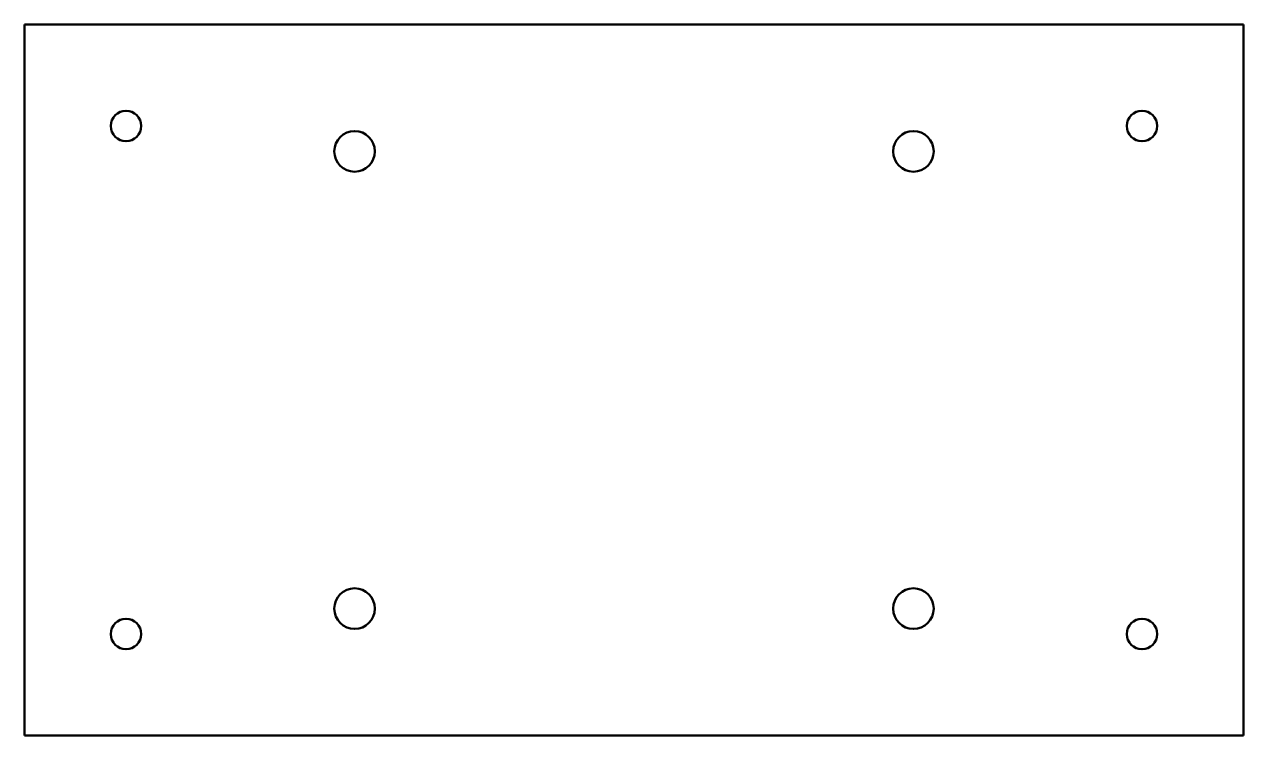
# Model space of a CAD drawing. Header units: millimetres. Extents: x 0 to 240, y 0 to 140.
import ezdxf

# ---------------------------------------------------------------- set-up
doc = ezdxf.new("R2010")
doc.units = ezdxf.units.MM
doc.layers.add('IV_INTERIOR_PROFILES', color=7, linetype='Continuous', lineweight=50)
doc.layers.add('IV_OUTER_PROFILE', color=7, linetype='Continuous', lineweight=50)

msp = doc.modelspace()

# ---------------------------------------------------------------- linework, layer by layer
at = {"layer": 'IV_INTERIOR_PROFILES'}
for centre, radius in [((20, 120), 3), ((220, 120), 3), ((65, 115), 4), ((175, 115), 4), ((65, 25), 4), ((175, 25), 4), ((20, 20), 3), ((220, 20), 3)]:
    msp.add_circle(centre, radius, dxfattribs=at)
at = {"layer": 'IV_OUTER_PROFILE'}
for p, q in [((0, 140), (0, 0)), ((240, 140), (0, 140)), ((240, 0), (240, 140)), ((0, 0), (240, 0))]:
    msp.add_line(p, q, dxfattribs=at)

doc.saveas('drawing.dxf')
